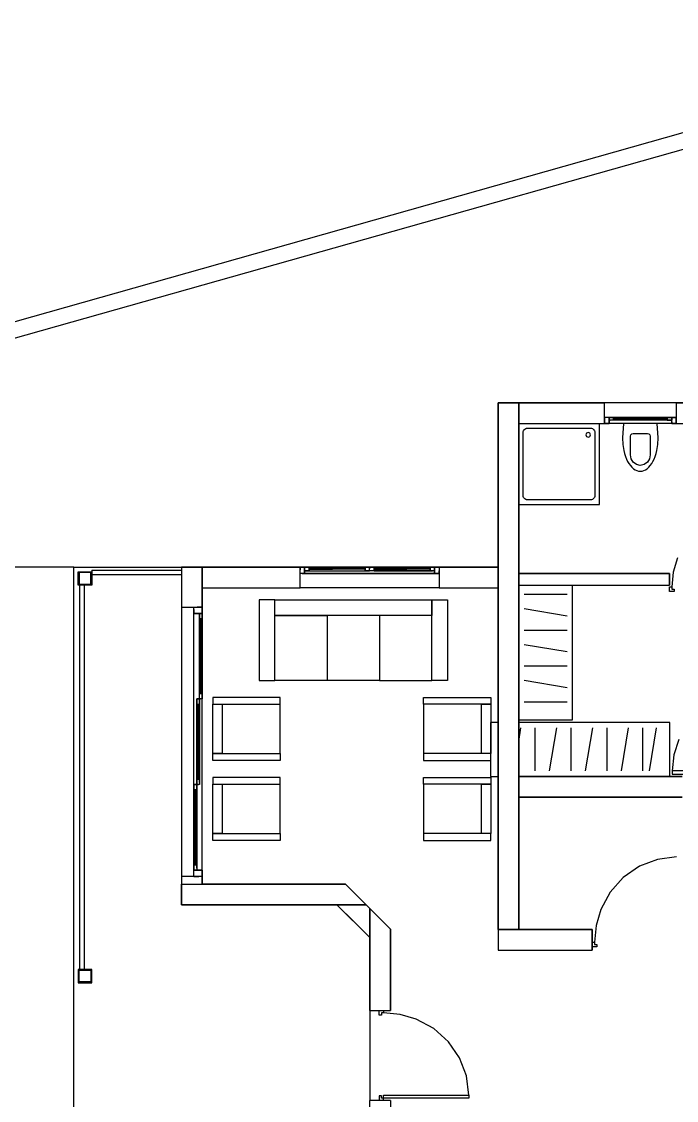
# Model space of a CAD drawing. Header units: metres. Extents: x -104 to 713, y -387 to 65.
# Drawn here: x 101.8 to 247.8, y -176.1 to 64.3 of the extents above; entities that cross this region are included whole.
import ezdxf

# ---------------------------------------------------------------- set-up
doc = ezdxf.new("R2010")
doc.units = ezdxf.units.M

msp = doc.modelspace()

# ---------------------------------------------------------------- linework, layer by layer
for p, q in [((-44.27, -43.34), (336.9, 64.26)), ((339.4, 61.23), (-43.29, -46.8)), ((208, -20.72), (212.6, -20.72)), ((208, -138.06), (208, -20.72)), ((212.6, -20.72), (231.74, -20.72)), ((212.6, -25.32), (212.6, -20.72)), ((212.6, -20.72), (212.6, -138.06)), ((247.74, -20.72), (231.74, -20.72)), ((231.74, -25.32), (231.74, -20.72)), ((247.74, -20.72), (287.8, -20.72)), ((247.74, -20.72), (247.74, -25.32)), ((232.74, -23.92), (231.74, -23.92)), ((247.74, -23.92), (231.74, -23.92)), ((231.74, -23.92), (231.74, -25.32)), ((231.74, -24.9), (231.74, -23.92)), ((232.06, -23.92), (231.74, -23.92)), ((232.74, -23.92), (232.06, -23.92)), ((232.74, -23.92), (233.74, -23.92)), ((232.74, -24.52), (232.74, -23.92)), ((232.74, -25.32), (232.74, -23.92)), ((232.74, -23.92), (232.74, -24.52)), ((232.74, -23.92), (232.74, -24.36)), ((233.52, -23.92), (232.74, -23.92)), ((232.74, -23.92), (232.74, -24.31)), ((233.52, -23.92), (233.74, -23.92)), ((245.74, -23.92), (233.74, -23.92)), ((233.74, -23.92), (233.74, -24.52)), ((233.74, -23.92), (233.74, -24.52)), ((233.74, -24.38), (233.74, -23.92)), ((245.74, -23.92), (245.74, -24.52)), ((245.74, -23.92), (245.74, -24.52)), ((245.74, -23.92), (246.74, -23.92)), ((245.74, -24.06), (245.74, -23.92)), ((245.96, -23.92), (245.74, -23.92)), ((245.96, -23.92), (246.74, -23.92)), ((246.74, -24.52), (246.74, -23.92)), ((246.74, -23.92), (246.74, -24.52)), ((246.74, -25.32), (246.74, -23.92)), ((247.74, -23.92), (246.74, -23.92)), ((246.74, -24.36), (246.74, -23.92)), ((246.74, -24.94), (246.74, -23.92)), ((246.99, -23.92), (246.74, -23.92)), ((246.99, -23.92), (247.74, -23.92)), ((247.74, -25.32), (247.74, -23.92)), ((247.74, -23.92), (247.74, -24.35)), ((212.6, -25.32), (212.6, -43.32)), ((212.6, -25.32), (231.74, -25.32)), ((213.98, -26.54), (214.17, -26.42)), ((214.17, -26.42), (214.38, -26.35)), ((214.38, -26.35), (214.6, -26.32)), ((214.6, -26.32), (228.6, -26.32)), ((228.6, -26.32), (228.82, -26.35)), ((228.82, -26.35), (229.03, -26.42)), ((229.03, -26.42), (229.22, -26.54)), ((230.6, -43.32), (230.6, -25.32)), ((231.74, -25.32), (231.74, -24.9)), ((231.74, -25.32), (232.74, -25.32)), ((231.74, -25.32), (231.74, -25.32)), ((232.74, -25.32), (231.74, -25.32)), ((232.48, -25.32), (231.74, -25.32)), ((232.48, -25.32), (232.74, -25.32)), ((232.74, -24.31), (232.74, -25.32)), ((232.74, -24.36), (232.74, -24.52)), ((233.74, -24.52), (232.74, -24.52)), ((232.74, -25.32), (232.74, -24.52)), ((232.74, -24.52), (233.03, -24.52)), ((246.74, -25.32), (232.74, -25.32)), ((233.74, -24.52), (233.03, -24.52)), ((233.74, -24.3), (233.74, -24.1)), ((233.74, -24.1), (245.74, -24.1)), ((233.74, -24.1), (233.74, -24.3)), ((233.74, -24.1), (245.74, -24.1)), ((233.74, -24.15), (233.74, -24.1)), ((242.89, -24.1), (233.74, -24.1)), ((233.74, -24.15), (233.74, -24.3)), ((233.74, -24.3), (245.74, -24.3)), ((233.74, -24.38), (233.74, -24.52)), ((245.74, -24.52), (233.74, -24.52)), ((235.98, -25.32), (235.72, -28.5)), ((242.89, -24.1), (245.74, -24.1)), ((243.72, -28.5), (243.47, -25.32)), ((245.74, -24.06), (245.74, -24.52)), ((245.74, -24.1), (245.74, -24.3)), ((245.74, -24.1), (245.74, -24.3)), ((245.74, -24.25), (245.74, -24.1)), ((245.74, -24.25), (245.74, -24.3)), ((246.74, -24.52), (245.74, -24.52)), ((245.74, -24.52), (246.74, -24.52)), ((245.96, -24.52), (245.74, -24.52)), ((246.74, -24.52), (245.96, -24.52)), ((246.74, -24.36), (246.74, -24.52)), ((246.74, -25.32), (246.74, -24.52)), ((246.74, -24.94), (246.74, -25.32)), ((246.74, -25.32), (247.74, -25.32)), ((247.74, -25.32), (246.74, -25.32)), ((247.74, -25.32), (246.74, -25.32)), ((246.74, -25.32), (246.99, -25.32)), ((247.74, -25.32), (246.99, -25.32)), ((247.74, -25.32), (247.74, -24.35)), ((247.74, -25.32), (247.74, -25.32)), ((247.74, -25.32), (287.8, -25.32)), ((213.6, -27.32), (213.63, -27.1)), ((213.6, -41.32), (213.6, -27.32)), ((213.63, -27.1), (213.7, -26.89)), ((213.7, -26.89), (213.82, -26.7)), ((213.82, -26.7), (213.98, -26.54)), ((227.64, -27.63), (227.6, -27.82)), ((227.6, -27.82), (227.64, -28.01)), ((227.75, -27.47), (227.64, -27.63)), ((227.64, -28.01), (227.75, -28.18)), ((227.91, -27.36), (227.75, -27.47)), ((227.75, -28.18), (227.91, -28.28)), ((228.1, -27.32), (227.91, -27.36)), ((227.91, -28.28), (228.1, -28.32)), ((228.29, -27.36), (228.1, -27.32)), ((228.1, -28.32), (228.29, -28.28)), ((228.45, -27.47), (228.29, -27.36)), ((228.29, -28.28), (228.45, -28.18)), ((228.56, -27.63), (228.45, -27.47)), ((228.45, -28.18), (228.56, -28.01)), ((228.6, -27.82), (228.56, -27.63)), ((228.56, -28.01), (228.6, -27.82)), ((229.22, -26.54), (229.38, -26.7)), ((229.38, -26.7), (229.5, -26.89)), ((229.5, -26.89), (229.58, -27.1)), ((229.58, -27.1), (229.6, -27.32)), ((229.6, -27.32), (229.6, -41.32)), ((235.72, -28.5), (235.8, -29.95)), ((237.51, -28.11), (237.59, -27.8)), ((237.51, -32.27), (237.51, -28.11)), ((237.59, -27.8), (237.81, -27.58)), ((237.81, -27.58), (238.12, -27.5)), ((238.12, -27.5), (241.33, -27.5)), ((241.33, -27.5), (241.64, -27.58)), ((241.64, -27.58), (241.86, -27.8)), ((241.86, -27.8), (241.94, -28.11)), ((241.94, -28.11), (241.94, -32.27)), ((243.65, -29.95), (243.72, -28.5)), ((235.8, -29.95), (236.03, -31.34)), ((243.42, -31.34), (243.65, -29.95)), ((236.03, -31.34), (236.2, -32)), ((236.2, -32), (236.4, -32.62)), ((236.4, -32.62), (236.63, -33.21)), ((236.63, -33.21), (236.9, -33.75)), ((237.68, -33.17), (237.51, -32.27)), ((238.16, -33.94), (237.68, -33.17)), ((241.78, -33.17), (241.29, -33.94)), ((241.94, -32.27), (241.78, -33.17)), ((242.55, -33.75), (242.82, -33.21)), ((242.82, -33.21), (243.05, -32.62)), ((243.05, -32.62), (243.25, -32)), ((243.25, -32), (243.42, -31.34)), ((236.9, -33.75), (237.19, -34.24)), ((237.19, -34.24), (237.5, -34.67)), ((237.5, -34.67), (237.84, -35.05)), ((237.84, -35.05), (238.19, -35.36)), ((238.88, -34.45), (238.16, -33.94)), ((238.19, -35.36), (238.56, -35.6)), ((238.56, -35.6), (238.94, -35.78)), ((239.72, -34.63), (238.88, -34.45)), ((238.94, -35.78), (239.33, -35.89)), ((239.33, -35.89), (239.72, -35.92)), ((240.57, -34.45), (239.72, -34.63)), ((239.72, -35.92), (240.12, -35.89)), ((240.12, -35.89), (240.5, -35.78)), ((240.5, -35.78), (240.89, -35.6)), ((241.29, -33.94), (240.57, -34.45)), ((240.89, -35.6), (241.26, -35.36)), ((241.26, -35.36), (241.61, -35.05)), ((241.61, -35.05), (241.95, -34.67)), ((241.95, -34.67), (242.26, -34.24)), ((242.26, -34.24), (242.55, -33.75)), ((213.63, -41.54), (213.6, -41.32)), ((213.7, -41.76), (213.63, -41.54)), ((213.82, -41.95), (213.7, -41.76)), ((213.98, -42.1), (213.82, -41.95)), ((214.17, -42.22), (213.98, -42.1)), ((214.38, -42.3), (214.17, -42.22)), ((214.6, -42.32), (214.38, -42.3)), ((228.6, -42.32), (214.6, -42.32)), ((228.6, -42.32), (214.6, -42.32)), ((228.82, -42.3), (228.6, -42.32)), ((229.03, -42.22), (228.82, -42.3)), ((229.22, -42.1), (229.03, -42.22)), ((229.38, -41.95), (229.22, -42.1)), ((229.5, -41.76), (229.38, -41.95)), ((229.58, -41.54), (229.5, -41.76)), ((229.6, -41.32), (229.58, -41.54)), ((212.6, -43.32), (230.6, -43.32)), ((247.99, -55.2), (247.06, -58.38)), ((113.4, -57.32), (33.4, -57.32)), ((113.4, -57.32), (137.4, -57.32)), ((113.4, -185.72), (113.4, -57.32)), ((113.4, -185.77), (113.4, -57.32)), ((137.4, -57.32), (137.4, -57.97)), ((208, -57.32), (137.4, -57.32)), ((137.4, -57.32), (142, -57.32)), ((137.4, -57.32), (137.4, -66.2)), ((137.4, -57.32), (137.4, -57.97)), ((142, -57.32), (163.86, -57.32)), ((142, -61.92), (142, -57.32)), ((142, -57.32), (142, -66.2)), ((163.86, -57.32), (164.86, -57.32)), ((194.86, -57.32), (163.86, -57.32)), ((163.86, -58.72), (163.86, -57.32)), ((194.86, -57.32), (163.86, -57.32)), ((163.86, -61.92), (163.86, -57.32)), ((163.86, -57.32), (164.31, -57.32)), ((163.86, -57.32), (163.86, -57.92)), ((164.86, -57.32), (164.31, -57.32)), ((164.86, -57.32), (165.86, -57.32)), ((179.36, -57.32), (164.86, -57.32)), ((164.86, -58.12), (164.86, -57.32)), ((164.86, -58.12), (164.86, -57.32)), ((164.86, -58.72), (164.86, -57.32)), ((164.86, -57.32), (193.86, -57.32)), ((165.3, -57.32), (164.86, -57.32)), ((164.86, -57.32), (164.86, -57.66)), ((164.86, -57.32), (164.86, -58.13)), ((164.86, -58.12), (164.86, -57.66)), ((165.86, -57.32), (165.3, -57.32)), ((165.86, -57.32), (165.86, -58.12)), ((165.86, -58.12), (165.86, -57.32)), ((165.86, -57.32), (178.36, -57.32)), ((165.86, -57.32), (165.86, -57.79)), ((165.86, -57.52), (165.86, -57.72)), ((165.86, -57.52), (165.86, -57.72)), ((165.86, -57.52), (178.36, -57.52)), ((165.86, -57.52), (178.36, -57.52)), ((165.86, -57.52), (165.86, -57.61)), ((165.86, -57.52), (173.16, -57.52)), ((165.86, -57.72), (165.86, -57.61)), ((178.36, -57.52), (173.16, -57.52)), ((178.36, -57.32), (179.36, -57.32)), ((178.36, -58.12), (178.36, -57.32)), ((178.36, -57.32), (178.36, -58.12)), ((178.36, -57.32), (178.92, -57.32)), ((178.36, -57.32), (178.36, -57.66)), ((178.36, -57.52), (178.36, -57.72)), ((178.36, -57.52), (178.36, -57.72)), ((178.36, -57.52), (178.36, -57.64)), ((178.36, -57.72), (178.36, -57.64)), ((178.36, -58.12), (178.36, -57.66)), ((178.92, -57.32), (179.36, -57.32)), ((179.36, -57.32), (180.36, -57.32)), ((179.36, -58.12), (179.36, -57.32)), ((179.36, -57.32), (193.86, -57.32)), ((179.8, -57.32), (179.36, -57.32)), ((179.36, -57.32), (179.36, -57.66)), ((179.36, -58.12), (179.36, -57.66)), ((180.36, -57.32), (179.8, -57.32)), ((180.36, -57.32), (180.36, -58.12)), ((180.36, -58.12), (180.36, -57.32)), ((180.36, -57.32), (192.86, -57.32)), ((180.36, -57.32), (180.36, -57.79)), ((180.36, -57.52), (192.86, -57.52)), ((180.36, -57.72), (180.36, -57.52)), ((192.86, -57.52), (180.36, -57.52)), ((180.36, -57.52), (180.36, -57.72)), ((180.36, -57.52), (187.66, -57.52)), ((180.36, -57.52), (180.36, -57.61)), ((180.36, -57.72), (180.36, -57.61)), ((192.86, -57.52), (187.66, -57.52)), ((192.86, -57.32), (193.86, -57.32)), ((192.86, -58.12), (192.86, -57.32)), ((192.86, -57.32), (192.86, -58.12)), ((192.86, -57.32), (193.42, -57.32)), ((192.86, -57.32), (192.86, -57.66)), ((192.86, -57.52), (192.86, -57.72)), ((192.86, -57.72), (192.86, -57.52)), ((192.86, -57.52), (192.86, -57.64)), ((192.86, -57.72), (192.86, -57.64)), ((192.86, -58.12), (192.86, -57.66)), ((193.42, -57.32), (193.86, -57.32)), ((193.86, -57.32), (194.86, -57.32)), ((193.86, -58.12), (193.86, -57.32)), ((193.86, -57.32), (193.86, -58.12)), ((193.86, -57.32), (193.86, -58.72)), ((194.41, -57.32), (193.86, -57.32)), ((193.86, -57.32), (193.86, -57.78)), ((193.86, -57.32), (193.86, -57.91)), ((194.41, -57.32), (194.86, -57.32)), ((194.86, -57.32), (194.86, -58.72)), ((194.86, -57.32), (208, -57.32)), ((194.86, -57.32), (194.86, -61.92)), ((194.86, -57.32), (194.86, -58.12)), ((208, -61.92), (208, -57.32)), ((114.4, -58.32), (117.4, -58.32)), ((114.4, -61.32), (114.4, -58.32)), ((114.6, -58.52), (114.6, -61.12)), ((117.2, -58.52), (114.6, -58.52)), ((117.2, -61.12), (117.2, -58.52)), ((117.4, -57.97), (117.4, -58.97)), ((117.4, -57.97), (137.4, -57.97)), ((117.4, -58.97), (117.4, -61.32)), ((117.4, -58.97), (137.4, -58.97)), ((137.4, -58.97), (137.4, -132.52)), ((137.4, -58.97), (137.4, -127.92)), ((163.86, -58.72), (163.86, -57.92)), ((164.86, -58.72), (163.86, -58.72)), ((194.86, -58.72), (163.86, -58.72)), ((164.31, -58.72), (163.86, -58.72)), ((164.31, -58.72), (164.86, -58.72)), ((165.86, -58.12), (164.86, -58.12)), ((164.86, -58.12), (179.36, -58.12)), ((164.86, -58.12), (164.86, -58.72)), ((164.86, -58.12), (165.3, -58.12)), ((164.86, -58.72), (164.86, -58.13)), ((164.86, -58.72), (193.86, -58.72)), ((165.3, -58.12), (165.86, -58.12)), ((178.36, -57.72), (165.86, -57.72)), ((178.36, -57.72), (165.86, -57.72)), ((165.86, -57.72), (171.06, -57.72)), ((165.86, -58.12), (165.86, -57.79)), ((165.86, -58.12), (178.36, -58.12)), ((178.36, -57.72), (171.06, -57.72)), ((179.36, -58.12), (178.36, -58.12)), ((178.36, -58.12), (178.92, -58.12)), ((178.92, -58.12), (179.36, -58.12)), ((180.36, -58.12), (179.36, -58.12)), ((193.86, -58.12), (179.36, -58.12)), ((179.8, -58.12), (179.36, -58.12)), ((180.36, -58.12), (179.8, -58.12)), ((192.86, -57.72), (180.36, -57.72)), ((192.86, -57.72), (180.36, -57.72)), ((180.36, -57.72), (187.66, -57.72)), ((180.36, -58.12), (180.36, -57.79)), ((180.36, -58.12), (192.86, -58.12)), ((192.86, -57.72), (187.66, -57.72)), ((193.86, -58.12), (192.86, -58.12)), ((192.86, -58.12), (193.42, -58.12)), ((193.86, -58.12), (193.42, -58.12)), ((193.86, -58.12), (193.86, -57.78)), ((193.86, -58.72), (193.86, -57.91)), ((193.86, -58.72), (193.86, -58.12)), ((194.86, -58.72), (193.86, -58.72)), ((193.86, -58.72), (194.41, -58.72)), ((194.41, -58.72), (194.86, -58.72)), ((194.86, -58.72), (194.86, -58.12)), ((212.6, -58.71), (246.25, -58.71)), ((212.6, -61.31), (212.6, -58.71)), ((246.25, -58.71), (246.25, -61.31)), ((247.06, -58.38), (246.75, -61.7)), ((114.7, -61.32), (114.4, -61.32)), ((114.6, -61.12), (117.2, -61.12)), ((115.7, -61.28), (114.7, -61.28)), ((114.7, -61.28), (114.7, -146.92)), ((115.7, -61.28), (115.7, -146.92)), ((117.4, -61.32), (115.7, -61.32)), ((142, -61.92), (163.86, -61.92)), ((194.86, -61.92), (163.86, -61.92)), ((194.86, -61.92), (208, -61.92)), ((212.6, -61.31), (246.25, -61.31)), ((224.6, -91.31), (224.6, -61.31)), ((246.25, -61.7), (246.75, -61.7)), ((246.25, -62.7), (246.25, -61.7)), ((246.75, -61.7), (246.75, -62.2)), ((246.75, -62.2), (247.25, -62.2)), ((247.25, -62.2), (247.25, -62.7)), ((154.75, -64.56), (154.75, -82.56)), ((158.25, -64.56), (154.75, -64.56)), ((158.25, -82.56), (158.25, -64.56)), ((158.25, -64.56), (193.25, -64.56)), ((158.25, -68.06), (158.25, -64.56)), ((193.25, -64.56), (193.25, -68.06)), ((193.25, -82.56), (193.25, -64.56)), ((193.25, -64.56), (196.75, -64.56)), ((196.75, -64.56), (196.75, -82.56)), ((213.8, -63.31), (223.4, -63.31)), ((247.25, -62.7), (246.25, -62.7)), ((137.4, -66.2), (142, -66.2)), ((140.2, -66.2), (142, -66.2)), ((140.2, -67.6), (140.2, -66.2)), ((140.2, -126.2), (140.2, -66.2)), ((140.2, -66.76), (140.2, -66.2)), ((140.2, -66.2), (140.89, -66.2)), ((140.2, -66.76), (140.2, -67.6)), ((142, -66.2), (140.89, -66.2)), ((142, -66.2), (142, -67.6)), ((142, -126.2), (142, -66.2)), ((142, -66.2), (142, -66.76)), ((142, -66.76), (142, -67.6)), ((213.8, -66.51), (223.4, -68.11)), ((141.4, -67.6), (140.2, -67.6)), ((142, -67.6), (140.2, -67.6)), ((140.2, -124.8), (140.2, -67.6)), ((140.2, -67.6), (141.32, -67.6)), ((142, -67.6), (141.32, -67.6)), ((141.4, -67.6), (142, -67.6)), ((141.4, -68.8), (141.4, -67.6)), ((141.4, -67.6), (141.4, -68.8)), ((141.4, -67.6), (142, -67.6)), ((141.4, -68.07), (141.4, -67.6)), ((141.4, -67.6), (141.63, -67.6)), ((141.4, -68.07), (141.4, -68.8)), ((141.6, -68.8), (141.4, -68.8)), ((142, -68.8), (141.4, -68.8)), ((141.4, -85.47), (141.4, -68.8)), ((141.4, -68.8), (141.78, -68.8)), ((141.6, -85.47), (141.6, -68.8)), ((141.8, -68.8), (141.6, -68.8)), ((141.6, -68.8), (141.67, -68.8)), ((141.6, -68.8), (141.67, -68.8)), ((141.6, -68.8), (141.6, -79.31)), ((142, -67.6), (141.63, -67.6)), ((141.8, -68.8), (141.67, -68.8)), ((141.8, -68.8), (141.67, -68.8)), ((142, -68.8), (141.78, -68.8)), ((141.8, -85.47), (141.8, -68.8)), ((142, -68.8), (141.8, -68.8)), ((141.8, -68.8), (141.8, -68.8)), ((141.8, -68.8), (141.8, -68.8)), ((141.8, -68.8), (141.8, -74.96)), ((142, -67.6), (142, -68.8)), ((142, -86.67), (142, -67.6)), ((142, -124.8), (142, -67.6)), ((142, -68.37), (142, -67.6)), ((142, -68.8), (142, -68.37)), ((142, -68.8), (142, -85.47)), ((158.25, -68.06), (169.91, -68.06)), ((158.25, -82.56), (158.25, -68.06)), ((193.25, -68.06), (158.25, -68.06)), ((169.91, -68.06), (169.91, -82.56)), ((181.58, -68.06), (169.91, -68.06)), ((193.25, -68.06), (181.58, -68.06)), ((181.58, -68.06), (181.58, -82.56)), ((193.25, -82.56), (193.25, -68.06)), ((213.8, -71.31), (223.4, -71.31)), ((213.8, -74.51), (223.4, -76.11)), ((141.8, -85.47), (141.8, -74.96)), ((141.6, -85.47), (141.6, -79.31)), ((213.8, -79.31), (223.4, -79.31)), ((154.75, -82.56), (158.25, -82.56)), ((169.91, -82.56), (158.25, -82.56)), ((181.58, -82.56), (169.91, -82.56)), ((181.58, -82.56), (193.25, -82.56)), ((196.75, -82.56), (193.25, -82.56)), ((213.8, -82.51), (223.4, -84.11)), ((141.4, -85.47), (141.6, -85.47)), ((142, -85.47), (141.4, -85.47)), ((141.4, -86.67), (141.4, -85.47)), ((141.4, -86.21), (141.4, -85.47)), ((141.4, -85.47), (141.62, -85.47)), ((141.4, -86.67), (141.4, -86.21)), ((141.8, -85.47), (141.6, -85.47)), ((141.6, -85.47), (141.73, -85.47)), ((141.6, -85.47), (141.73, -85.47)), ((142, -85.47), (141.62, -85.47)), ((141.8, -85.47), (141.73, -85.47)), ((141.8, -85.47), (141.73, -85.47)), ((141.8, -85.47), (142, -85.47)), ((141.8, -85.47), (141.8, -85.47)), ((141.8, -85.47), (141.8, -85.47)), ((142, -85.47), (142, -86.67)), ((142, -86.21), (142, -85.47)), ((142, -86.21), (142, -86.67)), ((144.4, -86.35), (144.4, -87.85)), ((159.4, -86.35), (144.4, -86.35)), ((159.4, -87.85), (159.4, -86.35)), ((191.4, -86.35), (206.4, -86.35)), ((191.4, -87.85), (191.4, -86.35)), ((206.4, -86.35), (206.4, -87.85)), ((140.8, -86.67), (141.4, -86.67)), ((141.4, -86.67), (140.8, -86.67)), ((140.8, -87.87), (140.8, -86.67)), ((140.8, -86.67), (140.8, -105.74)), ((140.8, -87.13), (140.8, -86.67)), ((140.8, -86.67), (141.03, -86.67)), ((140.8, -87.13), (140.8, -87.87)), ((141, -87.87), (140.8, -87.87)), ((141.4, -87.87), (140.8, -87.87)), ((140.8, -104.54), (140.8, -87.87)), ((140.8, -87.87), (141.18, -87.87)), ((141, -104.54), (141, -87.87)), ((141.2, -87.87), (141, -87.87)), ((141, -87.87), (141.07, -87.87)), ((141, -87.87), (141, -98.38)), ((141, -87.87), (141.07, -87.87)), ((141.4, -86.67), (141.03, -86.67)), ((141.2, -87.87), (141.07, -87.87)), ((141.2, -87.87), (141.07, -87.87)), ((141.4, -87.87), (141.18, -87.87)), ((141.2, -104.54), (141.2, -87.87)), ((141.4, -87.87), (141.2, -87.87)), ((141.2, -87.87), (141.2, -87.87)), ((141.2, -87.87), (141.2, -87.87)), ((141.2, -87.87), (141.2, -94.03)), ((142, -86.67), (141.4, -86.67)), ((142, -86.67), (141.4, -86.67)), ((141.4, -86.67), (141.4, -87.87)), ((141.4, -86.67), (141.4, -105.74)), ((141.4, -87.44), (141.4, -86.67)), ((141.4, -86.67), (141.63, -86.67)), ((141.4, -87.87), (141.4, -87.44)), ((141.4, -87.87), (141.4, -104.54)), ((142, -86.67), (141.63, -86.67)), ((144.4, -98.85), (144.4, -87.85)), ((144.4, -87.85), (146.5, -87.85)), ((146.5, -87.85), (146.5, -98.85)), ((146.5, -87.85), (159.4, -87.85)), ((159.4, -98.85), (159.4, -87.85)), ((191.4, -87.85), (191.4, -98.85)), ((206.4, -87.85), (191.4, -87.85)), ((204.3, -87.85), (206.4, -87.85)), ((204.3, -98.85), (204.3, -87.85)), ((206.4, -87.85), (206.4, -98.85)), ((213.8, -87.31), (223.4, -87.31)), ((114.7, -89.66), (114.7, -89.66)), ((114.7, -89.66), (114.7, -90.66)), ((114.7, -90.66), (114.7, -90.66)), ((212.6, -91.31), (224.6, -91.31)), ((206.3, -91.92), (206.3, -103.92)), ((208, -91.92), (206.3, -91.92)), ((246.3, -91.92), (212.6, -91.92)), ((212.6, -96.13), (213.1, -93.12)), ((216.3, -102.72), (216.3, -93.12)), ((219.5, -102.72), (221.1, -93.12)), ((224.3, -102.72), (224.3, -93.12)), ((227.5, -102.72), (229.1, -93.12)), ((232.3, -102.72), (232.3, -93.12)), ((235.5, -102.72), (237.1, -93.12)), ((240.3, -102.72), (240.3, -93.12)), ((241.74, -102.72), (243.34, -93.12)), ((246.3, -103.92), (246.3, -91.92)), ((141.2, -104.54), (141.2, -94.03)), ((248.29, -95.72), (247.21, -99.15)), ((141, -104.54), (141, -98.38)), ((144.4, -100.35), (144.4, -98.85)), ((144.4, -98.85), (159.4, -98.85)), ((146.5, -98.85), (144.4, -98.85)), ((159.4, -100.35), (144.4, -100.35)), ((159.4, -98.85), (159.4, -100.35)), ((191.4, -98.85), (191.4, -100.35)), ((204.3, -98.85), (191.4, -98.85)), ((191.4, -100.35), (206.4, -100.35)), ((206.4, -98.85), (204.3, -98.85)), ((206.4, -100.35), (206.4, -98.85)), ((247.21, -99.15), (246.84, -102.72)), ((246.84, -102.72), (246.84, -103.42)), ((265.85, -102.72), (246.84, -102.72)), ((140.2, -105.74), (140.8, -105.74)), ((140.8, -105.74), (140.2, -105.74)), ((140.2, -106.94), (140.2, -105.74)), ((140.2, -105.74), (140.2, -124.8)), ((140.2, -105.74), (140.2, -106.2)), ((140.2, -105.74), (140.43, -105.74)), ((140.8, -105.74), (140.43, -105.74)), ((140.8, -104.54), (141, -104.54)), ((141.4, -104.54), (140.8, -104.54)), ((140.8, -105.74), (140.8, -104.54)), ((140.8, -104.54), (140.8, -105.27)), ((140.8, -104.54), (141.02, -104.54)), ((140.8, -105.74), (140.8, -105.27)), ((141.4, -105.74), (140.8, -105.74)), ((141.4, -105.74), (140.8, -105.74)), ((140.8, -105.74), (140.8, -106.94)), ((140.8, -105.74), (140.8, -124.8)), ((140.8, -106.51), (140.8, -105.74)), ((140.8, -105.74), (141.17, -105.74)), ((141.2, -104.54), (141, -104.54)), ((141, -104.54), (141.13, -104.54)), ((141, -104.54), (141.13, -104.54)), ((141.4, -104.54), (141.02, -104.54)), ((141.2, -104.54), (141.13, -104.54)), ((141.2, -104.54), (141.13, -104.54)), ((141.4, -105.74), (141.17, -105.74)), ((141.2, -104.54), (141.4, -104.54)), ((141.2, -104.54), (141.2, -104.54)), ((141.2, -104.54), (141.2, -104.54)), ((141.4, -104.54), (141.4, -105.74)), ((141.4, -105.27), (141.4, -104.54)), ((141.4, -105.27), (141.4, -105.74)), ((144.4, -104.17), (144.4, -105.67)), ((159.4, -104.17), (144.4, -104.17)), ((144.4, -116.67), (144.4, -105.67)), ((144.4, -105.67), (146.5, -105.67)), ((146.5, -105.67), (146.5, -116.67)), ((146.5, -105.67), (159.4, -105.67)), ((159.4, -105.67), (159.4, -104.17)), ((159.4, -116.67), (159.4, -105.67)), ((191.4, -104.17), (206.4, -104.17)), ((191.4, -105.67), (191.4, -104.17)), ((191.4, -105.67), (191.4, -116.67)), ((206.4, -105.67), (191.4, -105.67)), ((204.3, -105.67), (206.4, -105.67)), ((204.3, -116.67), (204.3, -105.67)), ((206.3, -103.92), (208, -103.92)), ((206.4, -104.17), (206.4, -105.67)), ((206.4, -105.67), (206.4, -116.67)), ((212.6, -103.92), (212.6, -103.92)), ((212.6, -103.92), (249.02, -103.92)), ((212.6, -108.52), (212.6, -103.92)), ((246.84, -103.42), (265.85, -103.42)), ((140.2, -106.2), (140.2, -106.94)), ((140.4, -106.94), (140.2, -106.94)), ((140.8, -106.94), (140.2, -106.94)), ((140.2, -123.6), (140.2, -106.94)), ((140.2, -106.94), (140.58, -106.94)), ((140.4, -123.6), (140.4, -106.94)), ((140.6, -106.94), (140.4, -106.94)), ((140.4, -106.94), (140.4, -106.94)), ((140.4, -106.94), (140.4, -106.94)), ((140.4, -106.94), (140.47, -106.94)), ((140.4, -106.94), (140.47, -106.94)), ((140.4, -106.94), (140.4, -117.45)), ((140.6, -106.94), (140.47, -106.94)), ((140.6, -106.94), (140.47, -106.94)), ((140.8, -106.94), (140.58, -106.94)), ((140.6, -123.6), (140.6, -106.94)), ((140.8, -106.94), (140.6, -106.94)), ((140.6, -106.94), (140.6, -113.1)), ((140.8, -106.94), (140.8, -106.51)), ((140.8, -106.94), (140.8, -123.6)), ((249.02, -108.52), (212.6, -108.52)), ((140.6, -123.6), (140.6, -113.1)), ((140.4, -123.6), (140.4, -117.45)), ((144.4, -118.17), (144.4, -116.67)), ((144.4, -116.67), (159.4, -116.67)), ((146.5, -116.67), (144.4, -116.67)), ((159.4, -116.67), (159.4, -118.17)), ((191.4, -116.67), (191.4, -118.17)), ((204.3, -116.67), (191.4, -116.67)), ((206.4, -116.67), (204.3, -116.67)), ((206.4, -118.17), (206.4, -116.67)), ((114.7, -118.92), (114.7, -118.92)), ((114.7, -118.92), (114.7, -119.92)), ((114.7, -119.92), (114.7, -119.92)), ((159.4, -118.17), (144.4, -118.17)), ((191.4, -118.17), (206.4, -118.17)), ((243.54, -122.41), (239.51, -123.95)), ((247.82, -121.88), (243.54, -122.41)), ((140.2, -123.6), (140.4, -123.6)), ((140.8, -123.6), (140.2, -123.6)), ((140.2, -124.8), (140.2, -123.6)), ((140.2, -123.6), (140.2, -124.34)), ((140.2, -123.6), (140.42, -123.6)), ((140.2, -124.34), (140.2, -124.8)), ((140.8, -124.8), (140.2, -124.8)), ((140.8, -124.8), (140.2, -124.8)), ((140.2, -124.8), (142, -124.8)), ((140.2, -126.2), (140.2, -124.8)), ((140.2, -124.8), (140.57, -124.8)), ((140.2, -125.65), (140.2, -124.8)), ((140.2, -124.8), (140.88, -124.8)), ((140.6, -123.6), (140.4, -123.6)), ((140.4, -123.6), (140.4, -123.6)), ((140.4, -123.6), (140.4, -123.6)), ((140.4, -123.6), (140.53, -123.6)), ((140.4, -123.6), (140.53, -123.6)), ((140.8, -123.6), (140.42, -123.6)), ((140.6, -123.6), (140.53, -123.6)), ((140.6, -123.6), (140.53, -123.6)), ((140.8, -124.8), (140.57, -124.8)), ((140.6, -123.6), (140.8, -123.6)), ((140.8, -123.6), (140.8, -124.8)), ((140.8, -124.34), (140.8, -123.6)), ((140.8, -124.34), (140.8, -124.8)), ((140.8, -124.8), (142, -124.8)), ((142, -124.8), (140.88, -124.8)), ((142, -124.8), (142, -126.2)), ((142, -125.65), (142, -124.8)), ((239.51, -123.95), (235.93, -126.43)), ((142, -126.2), (137.4, -126.2)), ((137.4, -126.2), (137.4, -127.92)), ((140.2, -126.2), (140.2, -125.65)), ((142, -126.2), (140.2, -126.2)), ((140.2, -126.2), (141.31, -126.2)), ((142, -126.2), (141.31, -126.2)), ((142, -126.2), (142, -125.65)), ((142, -126.2), (142, -127.92)), ((235.93, -126.43), (233.01, -129.71)), ((137.4, -127.92), (142, -127.92)), ((137.4, -127.92), (173.98, -127.92)), ((137.4, -132.52), (137.4, -127.92)), ((173.98, -127.92), (178.58, -132.52)), ((233.01, -129.71), (230.91, -133.61)), ((137.4, -132.52), (172.13, -132.52)), ((137.4, -132.52), (137.4, -132.52)), ((178.58, -132.52), (137.4, -132.52)), ((172.07, -132.52), (178.58, -132.52)), ((179.4, -139.85), (172.07, -132.52)), ((172.13, -132.52), (172.13, -132.52)), ((172.13, -132.52), (172.13, -132.52)), ((178.58, -132.52), (179.4, -133.34)), ((179.4, -133.34), (179.4, -139.85)), ((179.4, -133.34), (184, -137.94)), ((179.4, -156.12), (179.4, -133.34)), ((230.91, -133.61), (229.87, -137.18)), ((184, -137.94), (184, -156.12)), ((212.6, -138.06), (208, -138.06)), ((208, -138.06), (208, -142.66)), ((208, -138.06), (229.02, -138.06)), ((229.02, -138.06), (229.02, -142.66)), ((229.87, -137.18), (229.52, -140.88)), ((179.39, -139.84), (179.4, -139.85)), ((179.39, -139.84), (179.4, -139.85)), ((229.02, -140.88), (229.52, -140.88)), ((229.52, -140.88), (229.52, -141.38)), ((229.52, -141.38), (230.02, -141.38)), ((230.02, -141.38), (230.02, -141.88)), ((208, -142.66), (229.02, -142.66)), ((230.02, -141.88), (229.02, -141.88)), ((114.4, -146.92), (114.4, -149.92)), ((117.4, -146.92), (114.4, -146.92)), ((114.6, -147.12), (117.2, -147.12)), ((114.6, -149.72), (114.6, -147.12)), ((115.7, -146.92), (114.7, -146.92)), ((117.2, -147.12), (117.2, -149.72)), ((117.4, -149.92), (117.4, -146.92)), ((114.4, -149.92), (117.4, -149.92)), ((117.2, -149.72), (114.6, -149.72)), ((179.4, -156.12), (179.4, -176.12)), ((179.4, -156.12), (184, -156.12)), ((179.4, -156.12), (179.4, -176.12)), ((181.48, -157.12), (181.48, -156.12)), ((182.48, -156.12), (182.48, -156.62)), ((181.98, -157.12), (181.48, -157.12)), ((181.98, -156.62), (181.98, -157.12)), ((182.48, -156.62), (181.98, -156.62)), ((186.19, -156.97), (182.48, -156.62)), ((189.75, -158.01), (186.19, -156.97)), ((193.65, -160.12), (189.75, -158.01)), ((196.93, -163.04), (193.65, -160.12)), ((199.41, -166.61), (196.93, -163.04)), ((200.96, -170.65), (199.41, -166.61)), ((201.48, -174.92), (200.96, -170.65)), ((181.48, -175.12), (181.48, -176.12)), ((181.98, -175.12), (181.48, -175.12)), ((181.98, -175.62), (181.98, -175.12)), ((182.48, -174.92), (201.48, -174.92)), ((182.48, -175.62), (182.48, -174.92)), ((201.48, -174.92), (201.48, -175.62)), ((184, -176.12), (179.4, -176.12)), ((179.4, -181.12), (179.4, -176.12)), ((182.48, -175.62), (181.98, -175.62)), ((201.48, -175.62), (182.48, -175.62)), ((182.48, -176.12), (182.48, -175.62)), ((184, -176.12), (184, -181.12))]:
    msp.add_line(p, q)
for points in [[(212.6, -20.72), (212.6, -20.72), (210.45, -20.72), (208, -20.72), (208, -75.65), (208, -138.06), (208, -138.06), (208, -141.44), (208, -142.66), (213.58, -142.66), (229.02, -142.66), (229.02, -141.44), (229.02, -138.06), (213.58, -138.06), (212.6, -138.06), (212.6, -83.13), (212.6, -61.31), (237.31, -61.31), (246.24, -61.31), (246.24, -60.62), (246.24, -58.71), (237.31, -58.71), (212.6, -58.71), (212.6, -25.32), (228.84, -25.32), (231.74, -25.32), (231.74, -23.93), (231.74, -20.72), (228.84, -20.72)], [(247.74, -20.72), (247.74, -22.12), (247.74, -25.32), (259.87, -25.32), (264.24, -25.32), (264.24, -68.25), (264.24, -83.92), (266.15, -83.92), (266.84, -83.92), (266.84, -68.25), (266.84, -25.32), (287.8, -25.32), (287.8, -22.7), (287.8, -20.72), (259.87, -20.72)], [(142, -57.32), (139.85, -57.32), (137.4, -57.32), (137.4, -62.8), (137.4, -66.2), (140.24, -66.2), (142, -66.2), (142, -62.8), (142, -61.92), (158.05, -61.92), (163.86, -61.92), (163.86, -59.3), (163.86, -57.32), (158.05, -57.32), (142, -57.32)], [(194.86, -57.32), (194.86, -59.95), (194.86, -61.92), (198.35, -61.92), (208, -61.92), (208, -59.48), (208, -57.32), (198.35, -57.32)], [(137.4, -126.86), (137.4, -127.92), (137.4, -127.92), (137.4, -130.37), (137.4, -132.52), (159.3, -132.52), (178.58, -132.52), (176.13, -130.08), (173.98, -127.92), (154.52, -127.92), (142, -127.92), (142, -126.86), (142, -126.2), (139.16, -126.2), (137.4, -126.2)], [(172.07, -132.52), (175.97, -136.42), (179.4, -139.85), (179.4, -150.07), (179.4, -156.12), (182.78, -156.12), (184, -156.12), (184, -151.3), (184, -137.94), (181.55, -135.5), (179.4, -133.34), (179.4, -133.34), (178.96, -132.91), (178.58, -132.52), (175.12, -132.52)]]:
    msp.add_lwpolyline(points, close=True)
msp.add_lwpolyline([(249.02, -103.92), (231.92, -103.92), (212.6, -103.92), (212.6, -106.08), (212.6, -108.52), (229.7, -108.52), (249.02, -108.52)])

doc.saveas('drawing.dxf')
